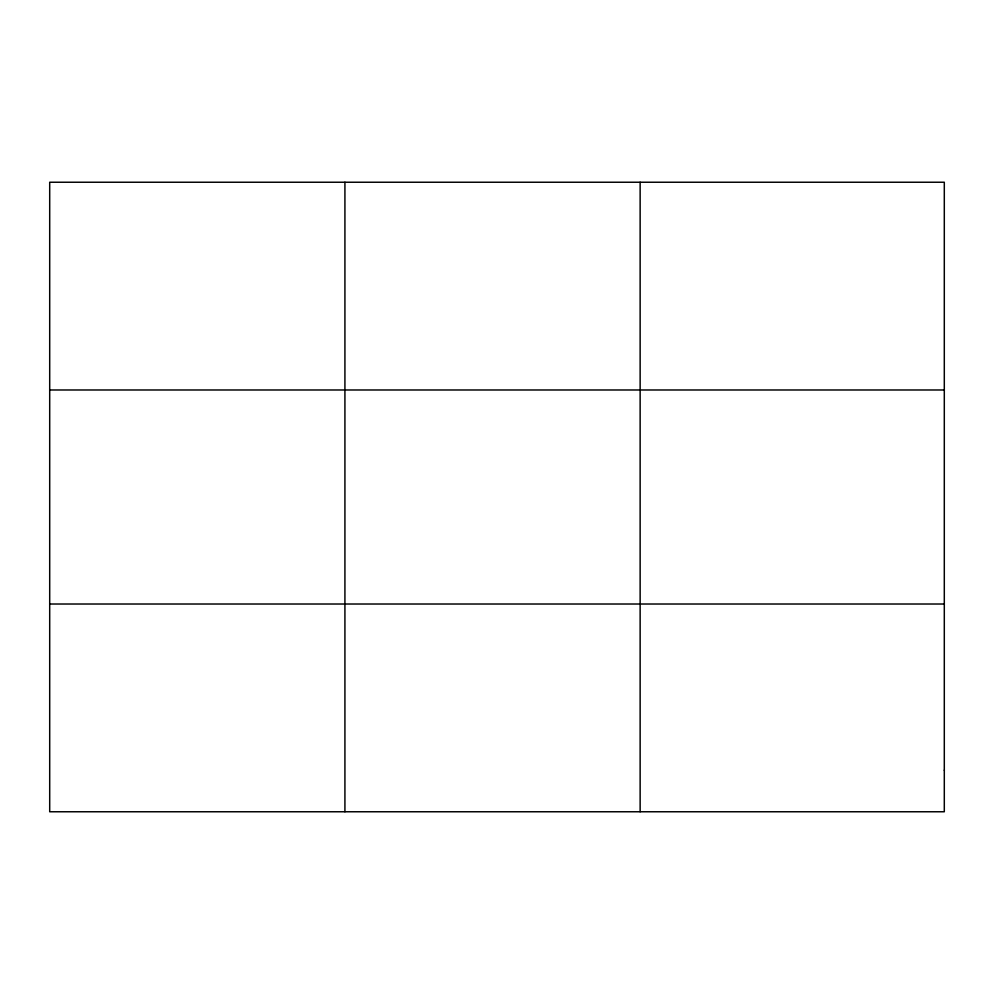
<?xml version="1.0" encoding="UTF-8"?>
<svg xmlns="http://www.w3.org/2000/svg" width="994" height="994" viewBox="0 0 994 994"><rect width="100%" height="100%" fill="white"/><g stroke="black" fill="none" stroke-linecap="round" stroke-linejoin="round"><path stroke-width="1.49" d="M344.918 811.763L344.918 182.237M640.136 811.763L640.136 182.237M49.7 389.983L944.3 389.983M49.7 604.017L944.3 604.017M944.3 770.213L944.3 811.763L49.7 811.763L49.7 182.237L944.3 182.237L944.3 770.213"/></g></svg>
